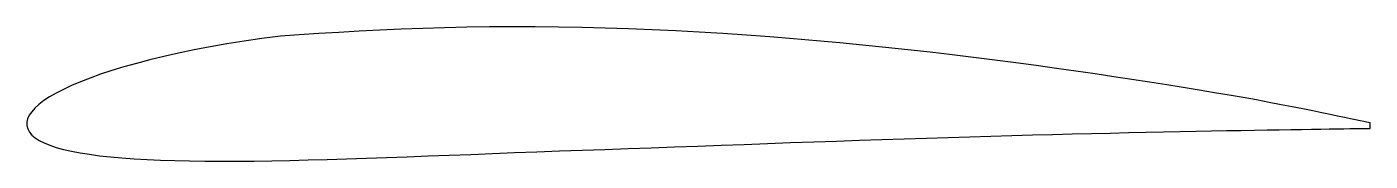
# Model space of a CAD drawing. Header units: metres. Extents: x 0 to 195, y -5 to 14.
import ezdxf

# ---------------------------------------------------------------- set-up
doc = ezdxf.new("R2010")
doc.units = ezdxf.units.M

msp = doc.modelspace()

# ---------------------------------------------------------------- linework, layer by layer
at = {"layer": 'cut'}
msp.add_lwpolyline([(195, 0.39), (194.9413, 0.4027), (194.7653, 0.4408), (194.4722, 0.5042), (194.0622, 0.5925), (193.5359, 0.7054), (192.8939, 0.8426), (192.1369, 1.0034), (191.2656, 1.1873), (190.2812, 1.3935), (189.1846, 1.6213), (187.9773, 1.8698), (186.6604, 2.138), (185.2355, 2.425), (183.7043, 2.7298), (182.0684, 3.0511), (180.3298, 3.3878), (178.4904, 3.7388), (176.5524, 4.1028), (174.518, 4.4406), (172.3896, 4.7929), (170.1696, 5.1583), (167.8607, 5.5349), (165.4654, 5.921), (162.9867, 6.3148), (160.4275, 6.7145), (157.7907, 7.1183), (155.0796, 7.5246), (152.2972, 7.9317), (149.447, 8.338), (146.5323, 8.742), (143.5566, 9.1422), (140.5235, 9.5371), (137.4366, 9.9254), (134.2997, 10.3057), (131.1165, 10.6767), (127.8909, 11.0371), (124.6269, 11.3856), (121.3283, 11.7211), (117.9993, 12.0423), (114.6438, 12.3479), (111.2661, 12.6367), (107.8703, 12.9076), (104.4605, 13.1593), (101.0411, 13.3906), (97.6161, 13.6003), (94.1899, 13.7873), (90.7668, 13.9504), (87.351, 14.0887), (83.9468, 14.2013), (80.5488, 14.2875), (77.1557, 14.3469), (73.7867, 14.3789), (70.4462, 14.3834), (67.1386, 14.3608), (63.8681, 14.3117), (60.6391, 14.2374), (57.4559, 14.1397), (54.3225, 14.0206), (51.2432, 13.883), (48.222, 13.7301), (45.2629, 13.5653), (42.3696, 13.3927), (39.5462, 13.2164), (36.7961, 13.0407), (34.1231, 12.6828), (31.5305, 12.3003), (29.0218, 11.8945), (26.6, 11.4671), (24.2684, 11.0196), (22.0298, 10.5538), (19.8871, 10.0715), (17.8428, 9.5743), (15.8996, 9.0641), (14.0597, 8.5428), (12.3254, 8.0121), (10.6987, 7.4738), (9.1816, 6.9297), (7.7756, 6.3816), (6.4825, 5.831), (5.3036, 5.2797), (4.2402, 4.7291), (3.2934, 4.1805), (2.4642, 3.6354), (1.7534, 3.095), (1.1616, 2.5603), (0.6893, 2.0322), (0.3368, 1.5115), (0.1045, 0.999), (-0.0078, 0.495), (0, 0), (0.1266, -0.4786), (0.3705, -0.9335), (0.7314, -1.3645), (1.2085, -1.7716), (1.8009, -2.1549), (2.5078, -2.5142), (3.3281, -2.8497), (4.2605, -3.1615), (5.3038, -3.4496), (6.4563, -3.7141), (7.7167, -3.9554), (9.083, -4.1735), (10.5536, -4.3689), (12.1265, -4.5417), (13.7996, -4.6924), (15.5709, -4.8215), (17.4381, -4.9294), (19.3989, -5.0166), (21.4509, -5.0839), (23.5915, -5.1318), (25.8184, -5.1612), (28.1287, -5.1728), (30.5199, -5.1675), (32.989, -5.1462), (35.5333, -5.1099), (38.1499, -5.0597), (40.8357, -4.9967), (43.5877, -4.922), (46.4029, -4.8368), (49.278, -4.7423), (52.2098, -4.6397), (55.1951, -4.5304), (58.2305, -4.4157), (61.3126, -4.2967), (64.438, -4.1749), (67.6031, -4.0514), (70.8045, -3.9276), (74.0385, -3.8047), (77.3015, -3.6838), (80.5898, -3.5662), (83.9144, -3.4513), (87.2659, -3.3336), (90.6307, -3.2131), (94.0047, -3.0907), (97.3839, -2.9672), (100.7643, -2.8434), (104.142, -2.7198), (107.5128, -2.5972), (110.8726, -2.4761), (114.2176, -2.357), (117.5435, -2.2405), (120.8465, -2.1269), (124.1224, -2.0166), (127.3674, -1.9098), (130.5774, -1.807), (133.7486, -1.7081), (136.877, -1.6135), (139.9589, -1.5231), (142.9904, -1.4371), (145.9677, -1.3555), (148.8873, -1.2781), (151.7454, -1.2051), (154.5386, -1.1362), (157.2633, -1.0714), (159.9161, -1.0106), (162.4937, -0.9537), (164.9929, -0.9004), (167.4106, -0.8507), (169.7436, -0.8043), (171.989, -0.7612), (174.1441, -0.7211), (176.2059, -0.684), (178.1719, -0.6496), (180.0396, -0.6178), (181.8065, -0.5885), (183.4705, -0.5615), (185.0293, -0.5368), (186.481, -0.5143), (187.8236, -0.4939), (189.0554, -0.4754), (190.1748, -0.4589), (191.1804, -0.4442), (192.0708, -0.4314), (192.8449, -0.4203), (193.5016, -0.411), (194.0401, -0.4034), (194.4596, -0.3975), (194.7597, -0.3933), (194.9399, -0.3908), (195, -0.39)], close=True, dxfattribs=at)

doc.saveas('drawing.dxf')
